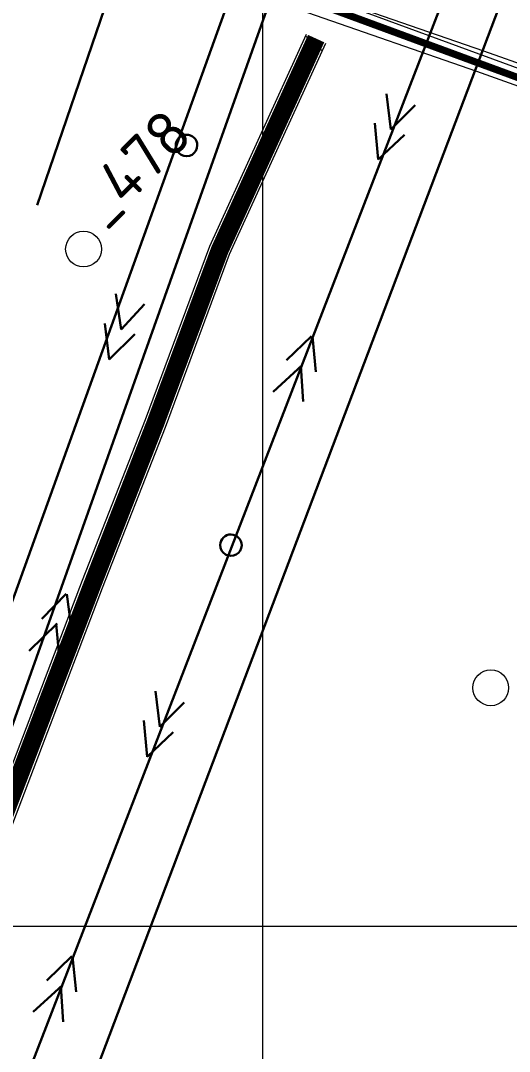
# Model space of a CAD drawing. Header units: millimetres. Extents: x 519 to 9564855, y -810 to 5021775.
# Drawn here: x 9530932.4 to 9531068.9, y 4998965.1 to 4999252.9 of the extents above; entities that cross this region are included whole.
import ezdxf

# ---------------------------------------------------------------- set-up
doc = ezdxf.new("R2010")
doc.units = ezdxf.units.MM
doc.header["$LTSCALE"] = 2
doc.header["$MEASUREMENT"] = 0
doc.linetypes.add('92051501$0$GROUND2', pattern=[35, 25, -10])
for name, color, linetype in [('GRID_PULKOVO', 7, 'Continuous'), ('OilColl&Flowlines', 3, 'Continuous'), ('OLD WELLS(dr.bfr2000)', 24, 'Continuous'), ('ROAD_GROUND', 9, 'Continuous')]:
    doc.layers.add(name, color=color, linetype=linetype)
for name, color, linetype, lineweight in [('SteamInjInfrastructure', 25, 'Continuous', 100), ('Электро', 1, 'Continuous', 30), ('Электроснаб', 1, 'Continuous', 18), ('Электроснабжене', 1, 'Continuous', 18)]:
    doc.layers.add(name, color=color, linetype=linetype, lineweight=lineweight)
doc.styles.add('92051501$0$STANDARD', font='simplex.shx')
doc.styles.add('Elect', font='isocpeur.ttf')
doc.linetypes.add('STM_LINE', pattern='A,0.5,-0.2,["S",92051501$0$STANDARD,S=0.1,R=0,X=-0.1,Y=-0.05],-0.05', length=0.75)

msp = doc.modelspace()

# ---------------------------------------------------------------- linework, layer by layer
at = {"layer": 'GRID_PULKOVO', "lineweight": 0}
for p, q in [((9531000, 5010000), (9531000, 4992000)), ((9519000, 4999000), (9533000, 4999000))]:
    msp.add_line(p, q, dxfattribs=at)
at = {"layer": 'OilColl&Flowlines', "lineweight": 0, "const_width": 2}
msp.add_lwpolyline([(9531270.637, 4999342.455), (9531205.437, 4999162.555), (9531204.737, 4999160.655), (9531204.137, 4999160.855), (9531212.837, 4999184.855), (9530837.037, 4999323.255), (9530845.737, 4999345.755)], dxfattribs=at)
at = {"layer": 'OLD WELLS(dr.bfr2000)', "lineweight": 0}
for centre in [(9530950, 4999189.1), (9531063.7, 4999066.6)]:
    msp.add_circle(centre, 5, dxfattribs=at)
at = {"layer": 'ROAD_GROUND', "linetype": '92051501$0$GROUND2', "lineweight": 0}
for points in [[(9531625.15206, 4999005.33816), (9531577.19413, 4999032.94136), (9531558.79652, 4999042.05651), (9531543.62613, 4999071.91641), (9531447.78333, 4999105.7877), (9531341.18814, 4999144.94144), (9531236.68357, 4999180.67048), (9531165.31943, 4999207.38182), (9531061.81653, 4999244.36765), (9530993.19149, 4999268.10225), (9530922.65195, 4999289.02208)], [(9531380.13313, 4999124.24451), (9531339.183, 4999139.286), (9531234.661, 4999175.021), (9531163.25816, 4999201.74682), (9531059.85536, 4999238.69722), (9530991.357, 4999262.388), (9530920.94597, 4999283.26971)]]:
    msp.add_lwpolyline(points, dxfattribs=at)
at = {"layer": 'ROAD_GROUND', "linetype": 'Continuous', "lineweight": 0, "const_width": 5}
msp.add_lwpolyline([(9530711.14865, 4998411.81476), (9530827.13378, 4998713.88952), (9530810.2033, 4998719.37261), (9530827.92495, 4998770.22536), (9530875.14725, 4998890.7099), (9530903.19874, 4998961.22922), (9530921.87104, 4999015.34881), (9530952.52384, 4999095.58534), (9530970.07433, 4999140.50493), (9530988.02347, 4999188.80715), (9531014.94561, 4999247.86667)], dxfattribs=at)
at = {"layer": 'ROAD_GROUND', "linetype": 'Continuous', "lineweight": 0}
for points in [[(9530708.348, 4998412.89011), (9530823.19877, 4998712.01051), (9530806.36106, 4998717.46355), (9530825.11091, 4998771.26673), (9530872.35689, 4998891.81169), (9530900.38547, 4998962.27343), (9530919.05108, 4999016.37363), (9530949.72543, 4999096.66656), (9530967.26221, 4999141.54992), (9530985.24895, 4999189.9533), (9531012.21585, 4999249.11103)], [(9531016.67522, 4999244.4283), (9531011.9868, 4999248.60856)], [(9530713.9493, 4998410.73942), (9530741.45694, 4998482.38106), (9530831.06879, 4998715.76854), (9530814.04553, 4998721.28167), (9530830.739, 4998769.184), (9530877.932, 4998889.594), (9530906.012, 4998960.185), (9530924.691, 4999014.324), (9530955.314, 4999094.483), (9530972.869, 4999139.413), (9530990.798, 4999187.661), (9531017.67536, 4999246.62232)]]:
    msp.add_lwpolyline(points, dxfattribs=at)
at = {"layer": 'SteamInjInfrastructure', "color": 6, "linetype": 'STM_LINE', "lineweight": 0, "ltscale": 15}
msp.add_line((9530888.188, 4999306.873), (9531234.569, 4999179.685), dxfattribs=at)
at = {"layer": 'Электро'}
for p, q in [((9530807.63168, 4998751.23437), (9531191.27804, 4999815.31736)), ((9531199.41914, 4999813.2866), (9530821.31914, 4998750.3866)), ((9531268.98214, 4999792.2316, 0), (9530941.88214, 4998929.0316, 0)), ((9530585.91914, 4998057.6866), (9531226.11914, 4999712.8866)), ((9530988.66964, 4999352.16872, 0), (9530937.06062, 4999201.36911, 0)), ((9531035.83855, 4999222.50266), (9531034.63326, 4999232.47917)), ((9531042.60664, 4999229.32363), (9531035.83855, 4999222.50266)), ((9531031.38284, 4999224.26605), (9531032.26075, 4999214.1477)), ((9531032.26075, 4999214.1477), (9531039.59073, 4999221.0177)), ((9530960.48992, 4999166.68636), (9530958.97764, 4999176.62096)), ((9530967.0445, 4999173.71274), (9530960.48992, 4999166.68636)), ((9530955.98197, 4999168.31154), (9530957.1714, 4999158.22506)), ((9530957.1714, 4999158.22506), (9530964.28609, 4999165.31778)), ((9531013.69612, 4999164.82462), (9531006.69353, 4999158.09647)), ((9531013.93063, 4999164.73181), (9531014.90142, 4999154.84812)), ((9531011.00759, 4999156.66055), (9531002.92999, 4999149.27218)), ((9531010.68022, 4999156.5187), (9531011.32362, 4999146.49315)), ((9530945.11453, 4999092.83376), (9530938.32269, 4999085.89292)), ((9530945.35179, 4999092.74822), (9530946.62682, 4999082.89916)), ((9530942.67897, 4999084.59068), (9530934.83299, 4999076.9568)), ((9530942.35612, 4999084.43881), (9530943.3083, 4999074.43786)), ((9530971.30841, 4999055.66373), (9530970.10312, 4999065.64024)), ((9530978.0765, 4999062.4847), (9530971.30841, 4999055.66373)), ((9530966.8527, 4999057.42712), (9530967.73061, 4999047.30876)), ((9530967.73061, 4999047.30876), (9530975.06059, 4999054.17877)), ((9530946.71029, 4998991.63664), (9530939.7077, 4998984.90848)), ((9530946.9448, 4998991.54383), (9530947.91558, 4998981.66013)), ((9530944.02176, 4998983.47256), (9530935.94416, 4998976.08419)), ((9530943.69438, 4998983.33071), (9530944.33779, 4998973.30516))]:
    msp.add_line(p, q, dxfattribs=at)
for centre, start, end in [((9530978.76321, 4999218.0292), 0.7714538, 180.7714538), ((9530978.76321, 4999218.0292), 180.7714538, 0.7714538), ((9530991.15588, 4999106.41882), 359.0048081, 179.0048079), ((9530991.15588, 4999106.41882), 179.0048079, 359.0048081)]:
    msp.add_arc(centre, 3, start, end, dxfattribs=at)
at = {"layer": 'Электроснаб', "color": 1, "linetype": 'ByBlock', "lineweight": 0}
for p, q in [((9530807.63168, 4998751.23437), (9531191.27804, 4999815.31736)), ((9531199.41914, 4999813.2866), (9530821.31914, 4998750.3866)), ((9531268.98214, 4999792.2316, 0), (9530941.88214, 4998929.0316, 0)), ((9530585.91914, 4998057.6866), (9531226.11914, 4999712.8866)), ((9530988.66964, 4999352.16872, 0), (9530937.06062, 4999201.36911, 0)), ((9531035.83855, 4999222.50266), (9531034.63326, 4999232.47917)), ((9531042.60664, 4999229.32363), (9531035.83855, 4999222.50266)), ((9531031.38284, 4999224.26605), (9531032.26075, 4999214.1477)), ((9531032.26075, 4999214.1477), (9531039.59073, 4999221.0177)), ((9530960.48992, 4999166.68636), (9530958.97764, 4999176.62096)), ((9530967.0445, 4999173.71274), (9530960.48992, 4999166.68636)), ((9530955.98197, 4999168.31154), (9530957.1714, 4999158.22506)), ((9530957.1714, 4999158.22506), (9530964.28609, 4999165.31778)), ((9531013.69612, 4999164.82462), (9531006.69353, 4999158.09647)), ((9531013.93063, 4999164.73181), (9531014.90142, 4999154.84812)), ((9531011.00759, 4999156.66055), (9531002.92999, 4999149.27218)), ((9531010.68022, 4999156.5187), (9531011.32362, 4999146.49315)), ((9530945.11453, 4999092.83376), (9530938.32269, 4999085.89292)), ((9530945.35179, 4999092.74822), (9530946.62682, 4999082.89916)), ((9530942.67897, 4999084.59068), (9530934.83299, 4999076.9568)), ((9530942.35612, 4999084.43881), (9530943.3083, 4999074.43786)), ((9530971.30841, 4999055.66373), (9530970.10312, 4999065.64024)), ((9530978.0765, 4999062.4847), (9530971.30841, 4999055.66373)), ((9530966.8527, 4999057.42712), (9530967.73061, 4999047.30876)), ((9530967.73061, 4999047.30876), (9530975.06059, 4999054.17877)), ((9530946.71029, 4998991.63664), (9530939.7077, 4998984.90848)), ((9530946.9448, 4998991.54383), (9530947.91558, 4998981.66013)), ((9530944.02176, 4998983.47256), (9530935.94416, 4998976.08419)), ((9530943.69438, 4998983.33071), (9530944.33779, 4998973.30516))]:
    msp.add_line(p, q, dxfattribs=at)
for centre, start, end in [((9530978.76321, 4999218.0292), 0.7714538, 180.7714538), ((9530978.76321, 4999218.0292), 180.7714538, 0.7714538), ((9530991.15588, 4999106.41882), 359.0048081, 179.0048079), ((9530991.15588, 4999106.41882), 179.0048079, 359.0048081)]:
    msp.add_arc(centre, 3, start, end, dxfattribs=at)
at = {"layer": 'Электроснабжене', "color": 1, "linetype": 'ByBlock', "lineweight": 0}
for p, q in [((9530807.63168, 4998751.23437), (9531191.27804, 4999815.31736)), ((9531199.41914, 4999813.2866), (9530821.31914, 4998750.3866)), ((9531268.98214, 4999792.2316, 0), (9530941.88214, 4998929.0316, 0)), ((9530585.91914, 4998057.6866), (9531226.11914, 4999712.8866)), ((9530988.66964, 4999352.16872, 0), (9530937.06062, 4999201.36911, 0)), ((9531035.83855, 4999222.50266), (9531034.63326, 4999232.47917)), ((9531042.60664, 4999229.32363), (9531035.83855, 4999222.50266)), ((9531031.38284, 4999224.26605), (9531032.26075, 4999214.1477)), ((9531032.26075, 4999214.1477), (9531039.59073, 4999221.0177)), ((9530960.48992, 4999166.68636), (9530958.97764, 4999176.62096)), ((9530967.0445, 4999173.71274), (9530960.48992, 4999166.68636)), ((9530955.98197, 4999168.31154), (9530957.1714, 4999158.22506)), ((9530957.1714, 4999158.22506), (9530964.28609, 4999165.31778)), ((9531013.69612, 4999164.82462), (9531006.69353, 4999158.09647)), ((9531013.93063, 4999164.73181), (9531014.90142, 4999154.84812)), ((9531011.00759, 4999156.66055), (9531002.92999, 4999149.27218)), ((9531010.68022, 4999156.5187), (9531011.32362, 4999146.49315)), ((9530945.11453, 4999092.83376), (9530938.32269, 4999085.89292)), ((9530945.35179, 4999092.74822), (9530946.62682, 4999082.89916)), ((9530942.67897, 4999084.59068), (9530934.83299, 4999076.9568)), ((9530942.35612, 4999084.43881), (9530943.3083, 4999074.43786)), ((9530971.30841, 4999055.66373), (9530970.10312, 4999065.64024)), ((9530978.0765, 4999062.4847), (9530971.30841, 4999055.66373)), ((9530966.8527, 4999057.42712), (9530967.73061, 4999047.30876)), ((9530967.73061, 4999047.30876), (9530975.06059, 4999054.17877)), ((9530946.71029, 4998991.63664), (9530939.7077, 4998984.90848)), ((9530946.9448, 4998991.54383), (9530947.91558, 4998981.66013)), ((9530944.02176, 4998983.47256), (9530935.94416, 4998976.08419)), ((9530943.69438, 4998983.33071), (9530944.33779, 4998973.30516))]:
    msp.add_line(p, q, dxfattribs=at)
for centre, start, end in [((9530978.76321, 4999218.0292), 0.7714538, 180.7714538), ((9530978.76321, 4999218.0292), 180.7714538, 0.7714538), ((9530991.15588, 4999106.41882), 359.0048081, 179.0048079), ((9530991.15588, 4999106.41882), 179.0048079, 359.0048081)]:
    msp.add_arc(centre, 3, start, end, dxfattribs=at)

# ---------------------------------------------------------------- texts
at = {"layer": 'OLD WELLS(dr.bfr2000)', "lineweight": 0, "style": 'Elect'}
msp.add_text(' _478', height=12.5, rotation=44.9999999, dxfattribs=at).set_placement((9530950, 4999189.1))

doc.saveas('drawing.dxf')
